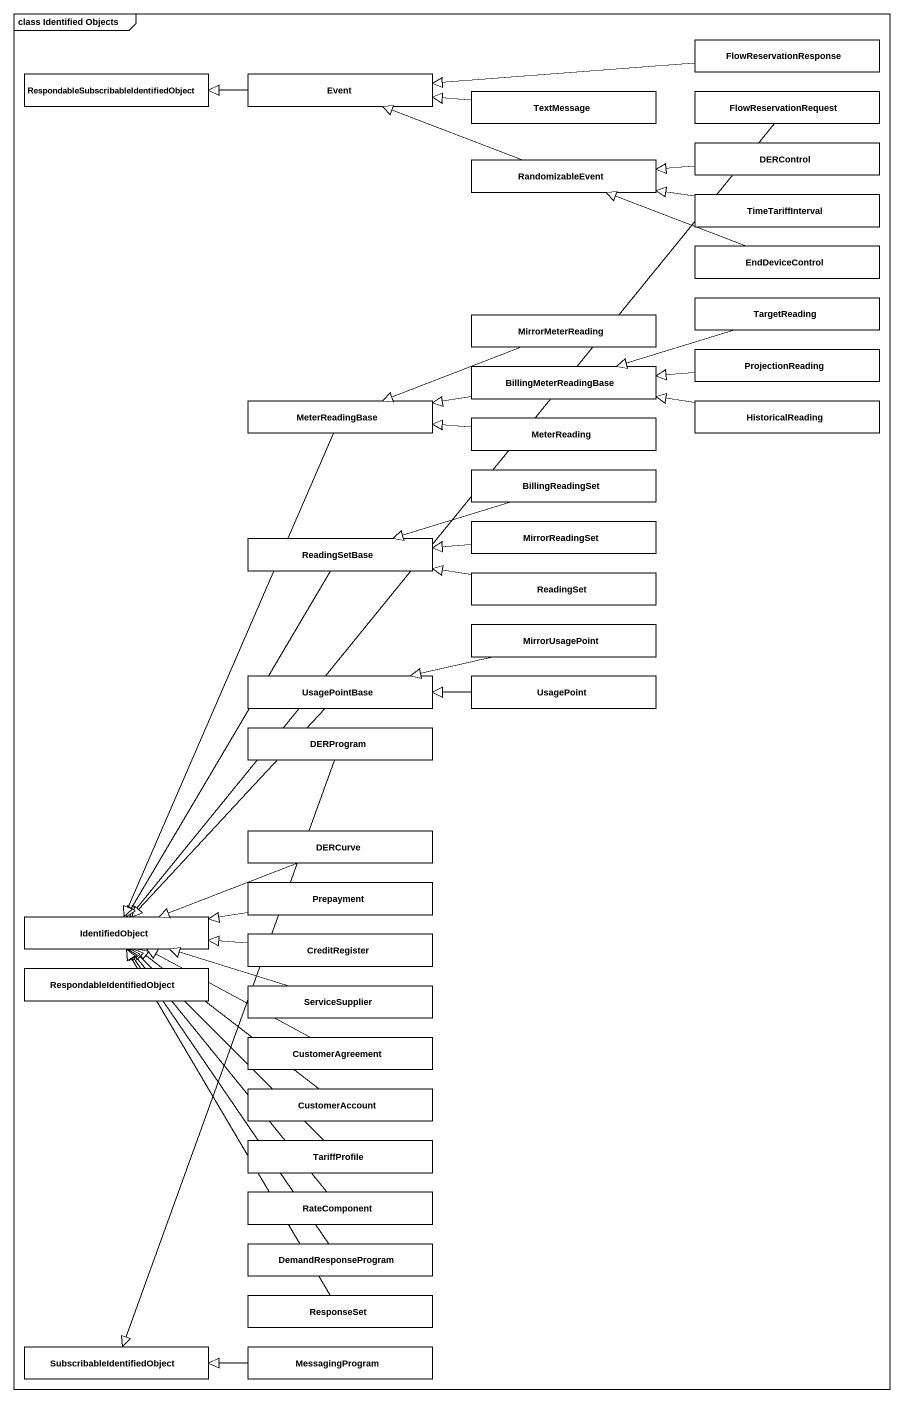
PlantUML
@startuml
mainframe class Identified Objects
hide circle
hide empty members
class FlowReservationResponse
class "RespondableSubscribableIdentifiedObject" as RespondableSubscribableIdent
class Event
class TextMessage
class FlowReservationRequest
class DERControl
class RandomizableEvent
class TimeTariffInterval
class EndDeviceControl
class TargetReading
class MirrorMeterReading
class ProjectionReading
class BillingMeterReadingBase
class MeterReadingBase
class MeterReading
class HistoricalReading
class BillingReadingSet
class ReadingSetBase
class MirrorReadingSet
class ReadingSet
class MirrorUsagePoint
class UsagePointBase
class UsagePoint
class DERProgram
class DERCurve
class Prepayment
class IdentifiedObject
class RespondableIdentifiedObject
class CreditRegister
class ServiceSupplier
class CustomerAgreement
class CustomerAccount
class TariffProfile
class RateComponent
class DemandResponseProgram
class ResponseSet
class SubscribableIdentifiedObject
class MessagingProgram
FlowReservationResponse -left-|> Event
Event -left-|> RespondableSubscribableIdent
TextMessage -left-|> Event
FlowReservationRequest --|> IdentifiedObject
DERControl -left-|> RandomizableEvent
RandomizableEvent -left-|> Event
TimeTariffInterval -left-|> RandomizableEvent
EndDeviceControl -left-|> RandomizableEvent
TargetReading -left-|> BillingMeterReadingBase
MirrorMeterReading -left-|> MeterReadingBase
ProjectionReading -left-|> BillingMeterReadingBase
BillingMeterReadingBase -left-|> MeterReadingBase
MeterReadingBase --|> IdentifiedObject
MeterReading -left-|> MeterReadingBase
HistoricalReading -left-|> BillingMeterReadingBase
BillingReadingSet -left-|> ReadingSetBase
ReadingSetBase --|> IdentifiedObject
MirrorReadingSet -left-|> ReadingSetBase
ReadingSet -left-|> ReadingSetBase
MirrorUsagePoint -left-|> UsagePointBase
UsagePointBase --|> IdentifiedObject
UsagePoint -left-|> UsagePointBase
DERProgram --|> SubscribableIdentifiedObject
DERCurve -left-|> IdentifiedObject
Prepayment -left-|> IdentifiedObject
CreditRegister -left-|> IdentifiedObject
ServiceSupplier -left-|> IdentifiedObject
CustomerAgreement -left-|> IdentifiedObject
CustomerAccount -up-|> IdentifiedObject
TariffProfile -up-|> IdentifiedObject
RateComponent -up-|> IdentifiedObject
DemandResponseProgram -up-|> IdentifiedObject
ResponseSet -up-|> IdentifiedObject
MessagingProgram -left-|> SubscribableIdentifiedObject
@enduml
